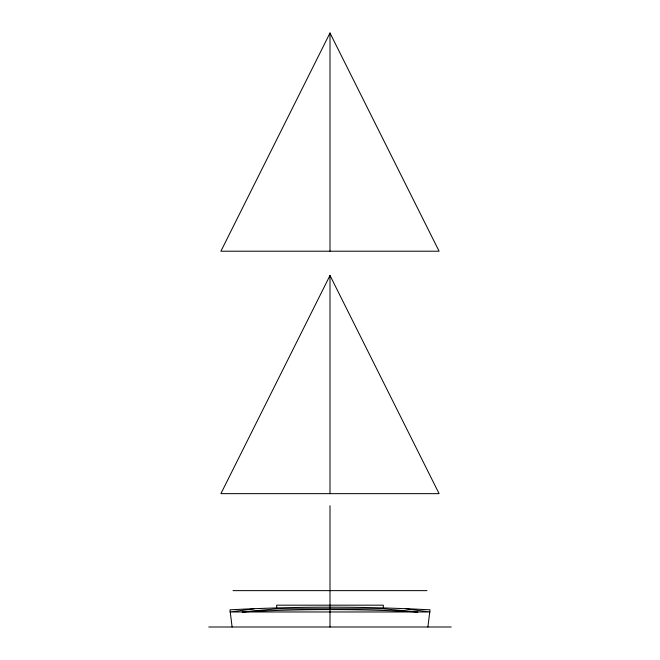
<?xml version="1.0" encoding="UTF-8"?>
<svg xmlns="http://www.w3.org/2000/svg" width="660" height="660" viewBox="0 0 660 660"><rect width="100%" height="100%" fill="white"/><g stroke="black" fill="none" stroke-linecap="round" stroke-linejoin="round"><path stroke-width="0.99" d="M427.894 627L430.007 609.815C363.404 606.317 296.596 606.317 229.993 609.815L232.105 627M330 33L220.902 251.204L439.098 251.204L330 33L330 251.204M330 275.451L220.902 493.655L439.098 493.655L330 275.451L330 493.655M254.232 608.817L229.993 611.968L430.007 611.968L405.768 608.817M233.021 590.634L426.979 590.634M208.774 627L451.226 627M383.336 608.157L383.336 605.179L276.664 605.179L276.664 608.157M330 505.774L330 627M276.664 608.817L242.113 611.968A1620.671 1620.671 0 0 1 417.887 611.968L383.336 608.817L276.664 608.817"/></g></svg>
